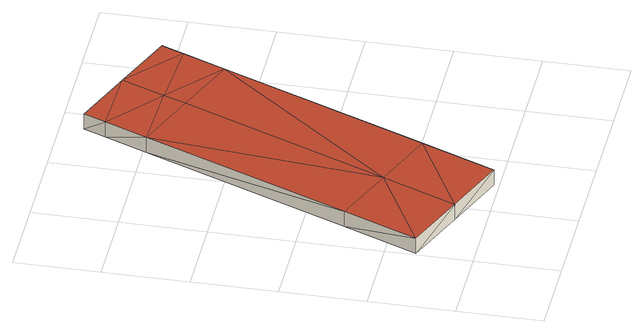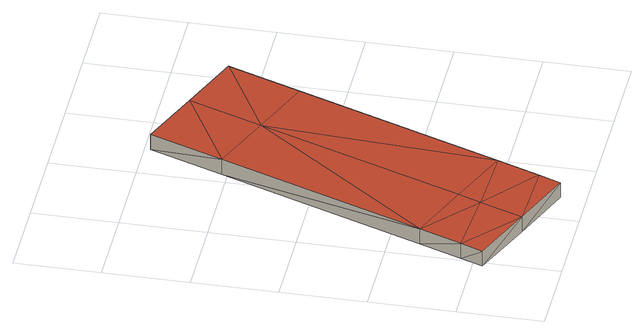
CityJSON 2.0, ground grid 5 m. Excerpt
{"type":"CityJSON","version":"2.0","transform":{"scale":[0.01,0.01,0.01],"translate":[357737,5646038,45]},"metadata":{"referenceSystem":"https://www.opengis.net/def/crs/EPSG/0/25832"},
"CityObjects":{
"building1":{"type":"Building","attributes":{"Geometrietyp2DReferenz":"2000","Gemeindeschluessel":"05315000","function":"53001_1800","roofType":"9999","measuredHeight":1},"geometry":[{"type":"Solid","lod":"2","boundaries":[[[[0,1,2]],[[1,3,2]],[[4,5,0]],[[5,1,0]],[[6,7,4]],[[7,5,4]],[[8,9,6]],[[9,7,6]],[[10,11,8]],[[11,9,8]],[[12,13,10]],[[13,11,10]],[[14,15,12]],[[15,13,12]],[[16,17,14]],[[17,15,14]],[[18,19,16]],[[19,17,16]],[[20,21,18]],[[21,19,18]],[[22,23,20]],[[23,21,20]],[[2,3,22]],[[3,23,22]],[[5,24,3]],[[5,3,1]],[[7,25,24]],[[7,24,5]],[[9,26,7]],[[7,26,25]],[[11,13,9]],[[9,13,26]],[[24,21,3]],[[3,21,23]],[[25,19,24]],[[24,19,21]],[[26,17,19]],[[26,19,25]],[[13,15,26]],[[26,15,17]],[[4,2,27]],[[4,0,2]],[[6,27,28]],[[6,4,27]],[[8,6,29]],[[6,28,29]],[[10,8,12]],[[8,29,12]],[[27,2,20]],[[2,22,20]],[[28,27,18]],[[27,20,18]],[[29,18,16]],[[29,28,18]],[[12,29,14]],[[29,16,14]]]],"semantics":{"surfaces":[{"type":"WallSurface"},{"type":"GroundSurface"},{"type":"RoofSurface"}],"values":[[0,0,0,0,0,0,0,0,0,0,0,0,0,0,0,0,0,0,0,0,0,0,0,0,1,1,1,1,1,1,1,1,1,1,1,1,1,1,1,1,2,2,2,2,2,2,2,2,2,2,2,2,2,2,2,2]]}}]}
},
"vertices":[
[1570,2066,209],[1570,2066,109],[1199,2214,209],[1199,2214,109],[1518,1934,208],[1518,1934,108],[1417,1681,206],[1417,1681,106],[936,471,189],[936,471,89],[762,32,183],[762,32,83],[390,180,183],[390,180,83],[19,327,183],[19,327,83],[193,766,189],[193,766,89],[674,1976,206],[674,1976,106],[774,2229,208],[774,2229,108],[827,2361,209],[827,2361,109],[1098,1961,106],[1046,1829,106],[565,618,89],[1098,1961,206],[1046,1829,206],[565,618,189]
]}
